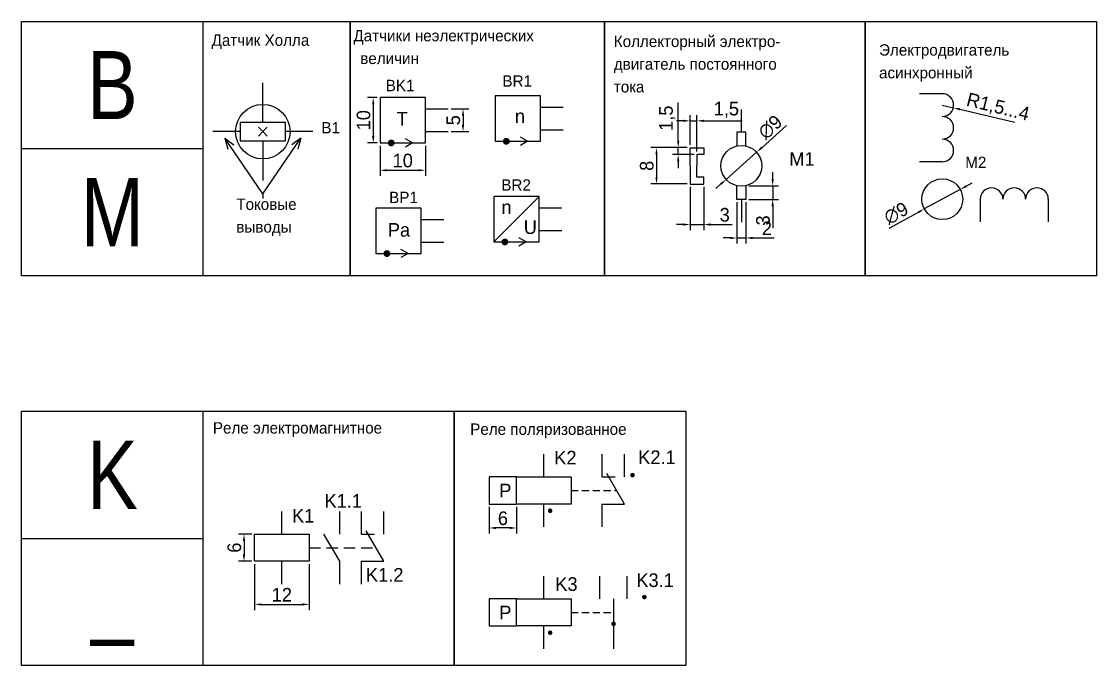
# Model space of a CAD drawing. Header units: millimetres. Extents: x 52 to 1332, y -528 to 1037.
# Drawn here: x 52.3 to 289, y -152.2 to -10.4 of the extents above; entities that cross this region are included whole.
import ezdxf

# ---------------------------------------------------------------- set-up
doc = ezdxf.new("R2010")
doc.units = ezdxf.units.MM
doc.linetypes.add('HIDDEN2', pattern=[4.7625, 3.175, -1.5875])
doc.styles.add('RR08', font='rr.shx', dxfattribs={"width": 0.8})
doc.styles.get("Standard").update_dxf_attribs({"font": 'standarteskd.shx', "height": 3})
doc.dimstyles.new('ISO-25', dxfattribs={"dimtxt": 2, "dimasz": 1.5, "dimexe": 1.25, "dimexo": 0.625, "dimtad": 1, "dimtxsty": 'Standard', "dimcen": 2.5, "dimadec": 0, "dimazin": 0, "dimtfac": 1, "dimtmove": 0, "dimatfit": 3, "dimfxl": 1, "dimarcsym": 0})

# ---------------------------------------------------------------- blocks, each defined once
blk = doc.blocks.new('SA9')
at = {"linetype": 'Continuous'}
for p, q in [((423.61, 563.14), (423.61, 558.14)), ((428.61, 558.14), (428.61, 563.14)), ((428.61, 552.14), (424.74, 558.84)), ((423.61, 558.14), (426.61, 558.14)), ((423.61, 552.14), (428.61, 552.14)), ((423.61, 552.14), (423.61, 547.14))]:
    blk.add_line(p, q, dxfattribs=at)
blk = doc.blocks.new('SA1')
at = {"linetype": 'Continuous'}
for p, q in [((315.87, 554.68), (321.87, 558.14)), ((310.87, 554.68), (315.87, 554.68)), ((321.87, 554.68), (326.87, 554.68))]:
    blk.add_line(p, q, dxfattribs=at)
blk = doc.blocks.new('K!')
at = {"color": 7, "linetype": 'Continuous'}
for p, q in [((74.36, 438.37), (74.36, 443.37)), ((68.36, 432.37), (68.36, 438.37)), ((68.36, 438.37), (74.36, 438.37)), ((74.36, 438.37), (80.36, 438.37)), ((80.36, 438.37), (80.36, 435.37)), ((80.36, 438.37), (80.36, 432.37)), ((80.36, 432.37), (68.36, 432.37)), ((74.36, 427.37), (74.36, 432.37))]:
    blk.add_line(p, q, dxfattribs=at)
at = {"color": 7, "linetype": 'HIDDEN2', "ltscale": 0.8}
blk.add_line((80.36, 435.37), (95.05, 435.37), dxfattribs=at)
at = {"linetype": 'Continuous', "rotation": 90}
blk.add_blockref('SA1', (641.77, 116.5), dxfattribs=at)
at = {"linetype": 'Continuous'}
blk.add_blockref('SA9', (-331.82, -119.77), dxfattribs=at)
blk = doc.blocks.new('*D195')
at = {"color": 0, "linetype": 'Continuous', "lineweight": -2, "transparency": 16777216}
for p, q in [((103.01, -123.25), (100.06, -123.25)), ((101.31, -124.75), (101.31, -127.75)), ((103.01, -129.25), (100.06, -129.25))]:
    blk.add_line(p, q, dxfattribs=at)
at = {"color": 0, "linetype": 'Continuous', "lineweight": -3, "transparency": 16777216}
for points in [[(101.06, -124.75), (101.56, -124.75), (101.31, -123.25)], [(101.06, -127.75), (101.56, -127.75), (101.31, -129.25)]]:
    blk.add_solid(points, dxfattribs=at)
at = {"layer": 'Defpoints', "color": 0, "linetype": 'Continuous', "lineweight": -3, "transparency": 16777216}
for p in [(103.64, -123.25), (101.31, -129.25), (103.64, -129.25)]:
    blk.add_point(p, dxfattribs=at)
at = {"color": 0, "linetype": 'Continuous', "transparency": 16777216, "insert": (99.19, -126.25), "char_height": 3, "attachment_point": 5, "rotation": 90}
blk.add_mtext('6', dxfattribs=at)
blk = doc.blocks.new('*D196')
at = {"color": 0, "linetype": 'Continuous', "lineweight": -2, "transparency": 16777216}
for p, q in [((103.64, -129.88), (103.64, -140)), ((115.64, -129.88), (115.64, -140)), ((105.14, -138.75), (114.14, -138.75))]:
    blk.add_line(p, q, dxfattribs=at)
at = {"color": 0, "linetype": 'Continuous', "lineweight": -3, "transparency": 16777216}
for points in [[(105.14, -138.5), (105.14, -139), (103.64, -138.75)], [(114.14, -138.5), (114.14, -139), (115.64, -138.75)]]:
    blk.add_solid(points, dxfattribs=at)
at = {"layer": 'Defpoints', "color": 0, "linetype": 'Continuous', "lineweight": -3, "transparency": 16777216}
for p in [(103.64, -129.25), (115.64, -129.25), (115.64, -138.75)]:
    blk.add_point(p, dxfattribs=at)
at = {"color": 0, "linetype": 'Continuous', "transparency": 16777216, "insert": (109.64, -136.63), "char_height": 3, "attachment_point": 5}
blk.add_mtext('12', dxfattribs=at)
blk = doc.blocks.new('K2')
at = {"color": 7, "linetype": 'Continuous'}
for p, q in [((149.35, 450.55), (149.35, 455.55)), ((137.35, 450.55), (137.35, 444.55)), ((143.35, 450.55), (137.35, 450.55)), ((143.35, 450.55), (149.35, 450.55)), ((143.35, 444.55), (143.35, 450.55)), ((149.35, 450.55), (155.35, 450.55)), ((155.35, 450.55), (155.35, 444.55)), ((155.35, 450.55), (155.35, 447.55)), ((137.35, 444.55), (143.35, 444.55)), ((155.35, 444.55), (143.35, 444.55)), ((149.35, 439.55), (149.35, 444.55))]:
    blk.add_line(p, q, dxfattribs=at)
at = {"color": 7, "linetype": 'HIDDEN2', "ltscale": 0.5}
blk.add_line((155.35, 447.55), (165.36, 447.55), dxfattribs=at)
at = {"color": 7, "linetype": 'Continuous', "const_width": 0.5}
for points in [[(168.62, 450.9, 1), (169.12, 450.9, 1)], [(150.5, 443.07, 1), (151, 443.07, 1)]]:
    blk.add_lwpolyline(points, format="xyb", close=True, dxfattribs=at)
at = {"linetype": 'Continuous'}
blk.add_blockref('SA9', (-261.52, -107.59), dxfattribs=at)
at = {"color": 7, "linetype": 'Continuous'}
blk.add_text('P', height=3, dxfattribs=at).set_placement((139.54, 446.02))
blk = doc.blocks.new('*D198')
at = {"color": 0, "linetype": 'Continuous', "lineweight": -2, "transparency": 16777216}
for p, q in [((155.3, -117.26), (155.3, -123.16)), ((161.3, -117.26), (161.3, -123.16)), ((159.8, -121.91), (156.8, -121.91))]:
    blk.add_line(p, q, dxfattribs=at)
at = {"color": 0, "linetype": 'Continuous', "lineweight": -3, "transparency": 16777216}
for points in [[(156.8, -121.66), (156.8, -122.16), (155.3, -121.91)], [(159.8, -121.66), (159.8, -122.16), (161.3, -121.91)]]:
    blk.add_solid(points, dxfattribs=at)
at = {"layer": 'Defpoints', "color": 0, "linetype": 'Continuous', "lineweight": -3, "transparency": 16777216}
for p in [(155.3, -116.63), (161.3, -116.63), (155.3, -121.91)]:
    blk.add_point(p, dxfattribs=at)
at = {"color": 0, "linetype": 'Continuous', "transparency": 16777216, "insert": (158.3, -119.79), "char_height": 3, "attachment_point": 5}
blk.add_mtext('6', dxfattribs=at)
blk = doc.blocks.new('K3')
at = {"color": 7, "linetype": 'Continuous'}
for p, q in [((149.35, 428.49), (149.35, 433.49)), ((143.35, 428.49), (137.35, 428.49)), ((137.35, 428.49), (137.35, 422.49)), ((143.35, 422.49), (143.35, 428.49)), ((143.35, 428.49), (149.35, 428.49)), ((149.35, 428.49), (155.35, 428.49)), ((155.35, 428.49), (155.35, 425.49)), ((155.35, 428.49), (155.35, 422.49)), ((137.35, 422.49), (143.35, 422.49)), ((155.35, 422.49), (143.35, 422.49)), ((149.35, 417.49), (149.35, 422.49))]:
    blk.add_line(p, q, dxfattribs=at)
at = {"linetype": 'Continuous'}
for p, q in [((161.71, 428.49), (161.71, 433.49)), ((167.71, 428.49), (167.71, 433.49)), ((164.71, 428.49), (164.71, 417.49))]:
    blk.add_line(p, q, dxfattribs=at)
at = {"color": 7, "linetype": 'HIDDEN2', "ltscale": 0.5}
blk.add_line((155.35, 425.49), (164.71, 425.49), dxfattribs=at)
at = {"color": 7, "linetype": 'Continuous', "const_width": 0.5}
for points in [[(171.23, 428.84, 1), (171.73, 428.84, 1)], [(150.5, 421.01, 1), (151, 421.01, 1)], [(164.46, 422.95, 1), (164.96, 422.95, 1)]]:
    blk.add_lwpolyline(points, format="xyb", close=True, dxfattribs=at)
at = {"color": 7, "linetype": 'Continuous'}
blk.add_text('P', height=3, dxfattribs=at).set_placement((139.54, 423.95))
blk = doc.blocks.new('M1')
at = {"color": 7, "linetype": 'Continuous'}
for p, q in [((619.44, 440.22), (619.44, 445.22)), ((618.44, 440.22), (618.44, 437.22)), ((620.44, 440.22), (618.44, 440.22)), ((620.44, 437.22), (620.44, 440.22)), ((608.15, 432.83), (608.15, 436.83)), ((608.15, 436.83), (611.15, 436.83)), ((611.15, 436.83), (611.15, 435.33)), ((611.15, 435.33), (609.65, 435.33)), ((609.65, 435.33), (609.65, 432.83)), ((608.15, 432.83), (608.15, 428.83)), ((609.65, 430.33), (609.65, 432.83)), ((608.15, 428.83), (611.15, 428.83)), ((611.15, 430.33), (609.65, 430.33)), ((611.15, 428.83), (611.15, 430.33)), ((618.44, 425.45), (618.44, 428.45)), ((620.44, 428.45), (620.44, 425.45)), ((620.44, 425.45), (618.44, 425.45)), ((619.44, 425.45), (619.44, 420.45))]:
    blk.add_line(p, q, dxfattribs=at)
blk.add_circle((619.44, 432.83), 4.5, dxfattribs=at)
blk = doc.blocks.new('*D244')
at = {"color": 0, "linetype": 'Continuous', "lineweight": -2, "transparency": 16777216}
for p, q in [((217.69, -45.05), (217.69, -43.55)), ((212.42, -46.55), (218.94, -46.55)), ((217.69, -46.55), (217.69, -49.55)), ((212.42, -49.55), (218.94, -49.55)), ((217.69, -51.05), (217.69, -55.8))]:
    blk.add_line(p, q, dxfattribs=at)
at = {"color": 0, "linetype": 'Continuous', "lineweight": -3, "transparency": 16777216}
for points in [[(217.44, -45.05), (217.94, -45.05), (217.69, -46.55)], [(217.44, -51.05), (217.94, -51.05), (217.69, -49.55)]]:
    blk.add_solid(points, dxfattribs=at)
at = {"layer": 'Defpoints', "color": 0, "linetype": 'Continuous', "lineweight": -3, "transparency": 16777216}
for p in [(211.79, -46.55), (211.79, -49.55), (217.69, -49.55)]:
    blk.add_point(p, dxfattribs=at)
at = {"color": 0, "linetype": 'Continuous', "transparency": 16777216, "insert": (215.57, -54.17), "char_height": 3, "attachment_point": 5, "rotation": 90}
blk.add_mtext('3', dxfattribs=at)
blk = doc.blocks.new('*D245')
at = {"color": 0, "linetype": 'Continuous', "lineweight": -2, "transparency": 16777216}
for p, q in [((209.79, -50.17), (209.79, -59.3)), ((211.79, -50.17), (211.79, -59.3)), ((208.29, -58.05), (206.79, -58.05)), ((209.79, -58.05), (211.79, -58.05)), ((213.29, -58.05), (218.04, -58.05))]:
    blk.add_line(p, q, dxfattribs=at)
at = {"color": 0, "linetype": 'Continuous', "lineweight": -3, "transparency": 16777216}
for points in [[(208.29, -57.8), (208.29, -58.3), (209.79, -58.05)], [(213.29, -57.8), (213.29, -58.3), (211.79, -58.05)]]:
    blk.add_solid(points, dxfattribs=at)
at = {"layer": 'Defpoints', "color": 0, "linetype": 'Continuous', "lineweight": -3, "transparency": 16777216}
for p in [(209.79, -49.55), (211.79, -49.55), (211.79, -58.05)]:
    blk.add_point(p, dxfattribs=at)
at = {"color": 0, "linetype": 'Continuous', "transparency": 16777216, "insert": (216.42, -55.92), "char_height": 3, "attachment_point": 5}
blk.add_mtext('2', dxfattribs=at)
blk = doc.blocks.new('*D246')
at = {"color": 0, "linetype": 'Continuous', "lineweight": -2, "transparency": 16777216}
for p, q in [((199.51, -46.78), (199.51, -56.34)), ((202.51, -46.78), (202.51, -56.34)), ((198.01, -55.09), (196.51, -55.09)), ((199.51, -55.09), (202.51, -55.09)), ((204.01, -55.09), (208.76, -55.09))]:
    blk.add_line(p, q, dxfattribs=at)
at = {"color": 0, "linetype": 'Continuous', "lineweight": -3, "transparency": 16777216}
for points in [[(198.01, -54.84), (198.01, -55.34), (199.51, -55.09)], [(204.01, -54.84), (204.01, -55.34), (202.51, -55.09)]]:
    blk.add_solid(points, dxfattribs=at)
at = {"layer": 'Defpoints', "color": 0, "linetype": 'Continuous', "lineweight": -3, "transparency": 16777216}
for p in [(199.51, -46.16), (202.51, -46.16), (202.51, -55.09)]:
    blk.add_point(p, dxfattribs=at)
at = {"color": 0, "linetype": 'Continuous', "transparency": 16777216, "insert": (207.13, -52.96), "char_height": 3, "attachment_point": 5}
blk.add_mtext('3', dxfattribs=at)
blk = doc.blocks.new('*D247')
at = {"color": 0, "linetype": 'Continuous', "lineweight": -2, "transparency": 16777216}
for p, q in [((196.89, -36.66), (196.89, -28.19)), ((198.88, -38.16), (195.64, -38.16)), ((200.38, -39.66), (195.64, -39.66)), ((196.89, -39.66), (196.89, -38.16)), ((196.89, -41.16), (196.89, -42.66))]:
    blk.add_line(p, q, dxfattribs=at)
at = {"color": 0, "linetype": 'Continuous', "lineweight": -3, "transparency": 16777216}
for points in [[(196.64, -36.66), (197.14, -36.66), (196.89, -38.16)], [(196.64, -41.16), (197.14, -41.16), (196.89, -39.66)]]:
    blk.add_solid(points, dxfattribs=at)
at = {"layer": 'Defpoints', "color": 0, "linetype": 'Continuous', "lineweight": -3, "transparency": 16777216}
for p in [(196.89, -38.16), (199.51, -38.16), (201.01, -39.66)]:
    blk.add_point(p, dxfattribs=at)
at = {"color": 0, "linetype": 'Continuous', "transparency": 16777216, "insert": (194.48, -31.68), "char_height": 3, "attachment_point": 5, "rotation": 90}
blk.add_mtext('1,5', dxfattribs=at)
blk = doc.blocks.new('*D248')
at = {"color": 0, "linetype": 'Continuous', "lineweight": -2, "transparency": 16777216}
for p, q in [((198.88, -38.16), (190.86, -38.16)), ((192.11, -39.66), (192.11, -44.66)), ((198.88, -46.16), (190.86, -46.16))]:
    blk.add_line(p, q, dxfattribs=at)
at = {"color": 0, "linetype": 'Continuous', "lineweight": -3, "transparency": 16777216}
for points in [[(191.86, -39.66), (192.36, -39.66), (192.11, -38.16)], [(191.86, -44.66), (192.36, -44.66), (192.11, -46.16)]]:
    blk.add_solid(points, dxfattribs=at)
at = {"layer": 'Defpoints', "color": 0, "linetype": 'Continuous', "lineweight": -3, "transparency": 16777216}
for p in [(199.51, -38.16), (192.11, -46.16), (199.51, -46.16)]:
    blk.add_point(p, dxfattribs=at)
at = {"color": 0, "linetype": 'Continuous', "transparency": 16777216, "insert": (189.98, -42.16), "char_height": 3, "attachment_point": 5, "rotation": 90}
blk.add_mtext('8', dxfattribs=at)
blk = doc.blocks.new('*D249')
at = {"color": 0, "linetype": 'Continuous', "lineweight": -2, "transparency": 16777216}
for p, q in [((198.01, -32.25), (196.51, -32.25)), ((199.51, -37.53), (199.51, -31)), ((199.51, -32.25), (201.01, -32.25)), ((201.01, -39.03), (201.01, -31)), ((202.51, -32.25), (210.97, -32.25))]:
    blk.add_line(p, q, dxfattribs=at)
at = {"color": 0, "linetype": 'Continuous', "lineweight": -3, "transparency": 16777216}
for points in [[(198.01, -32), (198.01, -32.5), (199.51, -32.25)], [(202.51, -32), (202.51, -32.5), (201.01, -32.25)]]:
    blk.add_solid(points, dxfattribs=at)
at = {"layer": 'Defpoints', "color": 0, "linetype": 'Continuous', "lineweight": -3, "transparency": 16777216}
for p in [(201.01, -32.25), (199.51, -38.16), (201.01, -39.66)]:
    blk.add_point(p, dxfattribs=at)
at = {"color": 0, "linetype": 'Continuous', "transparency": 16777216, "insert": (207.49, -29.84), "char_height": 3, "attachment_point": 5}
blk.add_mtext('1,5', dxfattribs=at)
blk = doc.blocks.new('*D250')
at = {"color": 0, "linetype": 'Continuous', "lineweight": -2, "transparency": 16777216}
for p, q in [((220.74, -33.3), (215.28, -38.17)), ((207.43, -45.15), (214.15, -39.17)), ((206.31, -46.15), (205.19, -47.15))]:
    blk.add_line(p, q, dxfattribs=at)
at = {"color": 0, "linetype": 'Continuous', "lineweight": -3, "transparency": 16777216}
for points in [[(215.11, -37.98), (215.44, -38.35), (214.15, -39.17)], [(206.15, -45.96), (206.48, -46.33), (207.43, -45.15)]]:
    blk.add_solid(points, dxfattribs=at)
at = {"layer": 'Defpoints', "color": 0, "linetype": 'Continuous', "lineweight": -3, "transparency": 16777216}
for p in [(214.15, -39.17), (207.43, -45.15)]:
    blk.add_point(p, dxfattribs=at)
at = {"color": 0, "linetype": 'Continuous', "transparency": 16777216, "insert": (217.16, -33.65), "char_height": 3, "attachment_point": 5, "rotation": 41.685}
blk.add_mtext('∅9', dxfattribs=at)
blk = doc.blocks.new('M2')
at = {"linetype": 'Continuous'}
for p, q in [((99.62, 399.28), (94.62, 399.28)), ((99.62, 384.28), (94.62, 384.28)), ((107.96, 376.06), (107.96, 371.06)), ((122.96, 376.06), (122.96, 371.06))]:
    blk.add_line(p, q, dxfattribs=at)
at = {"color": 7, "linetype": 'Continuous'}
blk.add_circle((99.62, 376.06), 4.5, dxfattribs=at)
at = {"linetype": 'Continuous'}
for centre, start, end in [((99.62, 396.78), 270, 90), ((99.62, 391.78), 270, 90), ((99.62, 386.78), 270, 90), ((110.46, 376.06), 0, 180), ((115.46, 376.06), 0, 180), ((120.46, 376.06), 0, 180)]:
    blk.add_arc(centre, 2.5, start, end, dxfattribs=at)
blk = doc.blocks.new('*D252')
at = {"color": 0, "linetype": 'Continuous', "lineweight": -2, "transparency": 16777216}
for p, q in [((260.3, -46.64), (261.62, -45.92)), ((258.98, -47.36), (251.07, -51.65)), ((243.32, -55.87), (249.76, -52.37))]:
    blk.add_line(p, q, dxfattribs=at)
at = {"color": 0, "linetype": 'Continuous', "lineweight": -3, "transparency": 16777216}
for points in [[(260.18, -46.42), (260.42, -46.86), (258.98, -47.36)], [(249.64, -52.15), (249.88, -52.59), (251.07, -51.65)]]:
    blk.add_solid(points, dxfattribs=at)
at = {"layer": 'Defpoints', "color": 0, "linetype": 'Continuous', "lineweight": -3, "transparency": 16777216}
for p in [(258.98, -47.36), (251.07, -51.65)]:
    blk.add_point(p, dxfattribs=at)
at = {"color": 0, "linetype": 'Continuous', "transparency": 16777216, "insert": (244.87, -52.61), "char_height": 3, "attachment_point": 5, "rotation": 28.5182}
blk.add_mtext('∅9', dxfattribs=at)
blk = doc.blocks.new('В1')
at = {"color": 7, "linetype": 'Continuous'}
for p, q in [((344.04, 374.16), (344.04, 382.89)), ((344.04, 372.16), (343.06, 373.13)), ((343.06, 371.18), (344.04, 372.16)), ((344.04, 372.16), (345.02, 373.13)), ((345.02, 371.18), (344.04, 372.16)), ((344.04, 370.16), (344.04, 361.42))]:
    blk.add_line(p, q, dxfattribs=at)
at = {"linetype": 'Continuous'}
for p, q in [((339.04, 374.16), (339.04, 370.16)), ((344.04, 374.16), (339.04, 374.16)), ((349.04, 374.16), (344.04, 374.16)), ((349.04, 370.16), (349.04, 374.16)), ((339.04, 372.16), (333.04, 372.16)), ((355.04, 372.16), (349.04, 372.16)), ((339.04, 370.16), (349.04, 370.16))]:
    blk.add_line(p, q, dxfattribs=at)
blk.add_circle((344.04, 372.16), 6, dxfattribs=at)
blk = doc.blocks.new('BK1')
at = {"color": 7, "linetype": 'Continuous'}
for p, q in [((147, 277.67), (152, 277.67)), ((147, 272.67), (152, 272.67)), ((144.14, 270.17), (142.57, 271.08)), ((144.14, 270.17), (142.57, 269.27))]:
    blk.add_line(p, q, dxfattribs=at)
blk.add_lwpolyline([(137, 270.17), (147, 270.17), (147, 280.17), (137, 280.17)], close=True, dxfattribs=at)
at = {"color": 7, "linetype": 'Continuous', "const_width": 0.75}
blk.add_lwpolyline([(139.09, 270.17, 1), (139.84, 270.17, 1)], format="xyb", close=True, dxfattribs=at)
at = {"color": 7, "linetype": 'Continuous'}
blk.add_text('T', height=3, dxfattribs=at).set_placement((140.62, 273.99))
blk = doc.blocks.new('*D317')
at = {"color": 0, "linetype": 'Continuous', "lineweight": -2, "transparency": 16777216}
for p, q in [((131.25, -37.74), (131.25, -44.39)), ((141.25, -37.74), (141.25, -44.39)), ((132.75, -43.14), (139.75, -43.14))]:
    blk.add_line(p, q, dxfattribs=at)
at = {"color": 0, "linetype": 'Continuous', "lineweight": -3, "transparency": 16777216}
for points in [[(132.75, -42.89), (132.75, -43.39), (131.25, -43.14)], [(139.75, -42.89), (139.75, -43.39), (141.25, -43.14)]]:
    blk.add_solid(points, dxfattribs=at)
at = {"layer": 'Defpoints', "color": 0, "linetype": 'Continuous', "lineweight": -3, "transparency": 16777216}
for p in [(131.25, -37.12), (141.25, -37.12), (141.25, -43.14)]:
    blk.add_point(p, dxfattribs=at)
at = {"color": 0, "linetype": 'Continuous', "transparency": 16777216, "insert": (136.25, -41.01), "char_height": 3, "attachment_point": 5}
blk.add_mtext('10', dxfattribs=at)
blk = doc.blocks.new('*D318')
at = {"color": 0, "linetype": 'Continuous', "lineweight": -2, "transparency": 16777216}
for p, q in [((130.63, -27.12), (128.5, -27.12)), ((129.75, -28.62), (129.75, -35.62)), ((130.63, -37.12), (128.5, -37.12))]:
    blk.add_line(p, q, dxfattribs=at)
at = {"color": 0, "linetype": 'Continuous', "lineweight": -3, "transparency": 16777216}
for points in [[(129.5, -28.62), (130, -28.62), (129.75, -27.12)], [(129.5, -35.62), (130, -35.62), (129.75, -37.12)]]:
    blk.add_solid(points, dxfattribs=at)
at = {"layer": 'Defpoints', "color": 0, "linetype": 'Continuous', "lineweight": -3, "transparency": 16777216}
for p in [(131.25, -27.12), (129.75, -37.12), (131.25, -37.12)]:
    blk.add_point(p, dxfattribs=at)
at = {"color": 0, "linetype": 'Continuous', "transparency": 16777216, "insert": (127.63, -32.12), "char_height": 3, "attachment_point": 5, "rotation": 90}
blk.add_mtext('10', dxfattribs=at)
blk = doc.blocks.new('*D319')
at = {"color": 0, "linetype": 'Continuous', "lineweight": -2, "transparency": 16777216}
for p, q in [((146.88, -29.62), (150.77, -29.62)), ((149.52, -31.12), (149.52, -33.12)), ((146.88, -34.62), (150.77, -34.62))]:
    blk.add_line(p, q, dxfattribs=at)
at = {"color": 0, "linetype": 'Continuous', "lineweight": -3, "transparency": 16777216}
for points in [[(149.27, -31.12), (149.77, -31.12), (149.52, -29.62)], [(149.27, -33.12), (149.77, -33.12), (149.52, -34.62)]]:
    blk.add_solid(points, dxfattribs=at)
at = {"layer": 'Defpoints', "color": 0, "linetype": 'Continuous', "lineweight": -3, "transparency": 16777216}
for p in [(146.25, -29.62), (146.25, -34.62), (149.52, -34.62)]:
    blk.add_point(p, dxfattribs=at)
at = {"color": 0, "linetype": 'Continuous', "transparency": 16777216, "insert": (147.39, -32.12), "char_height": 3, "attachment_point": 5, "rotation": 90}
blk.add_mtext('5', dxfattribs=at)
blk = doc.blocks.new('BP1')
at = {"color": 7, "linetype": 'Continuous'}
for p, q in [((147, 258.19), (152, 258.19)), ((144.14, 250.69), (142.57, 251.6)), ((147, 253.19), (152, 253.19)), ((144.14, 250.69), (142.57, 249.79))]:
    blk.add_line(p, q, dxfattribs=at)
blk.add_lwpolyline([(137, 250.69), (147, 250.69), (147, 260.69), (137, 260.69)], close=True, dxfattribs=at)
at = {"color": 7, "linetype": 'Continuous', "const_width": 0.75}
blk.add_lwpolyline([(139.09, 250.69, 1), (139.84, 250.69, 1)], format="xyb", close=True, dxfattribs=at)
at = {"color": 7, "linetype": 'Continuous'}
blk.add_text('Pa', height=3, dxfattribs=at).set_placement((139.67, 254.41))
blk = doc.blocks.new('BR1')
at = {"color": 7, "linetype": 'Continuous'}
for p, q in [((170.66, 277.67), (175.66, 277.67)), ((170.66, 272.67), (175.66, 272.67)), ((167.8, 270.17), (166.23, 271.08)), ((167.8, 270.17), (166.23, 269.27))]:
    blk.add_line(p, q, dxfattribs=at)
blk.add_lwpolyline([(160.66, 270.17), (170.66, 270.17), (170.66, 280.17), (160.66, 280.17)], close=True, dxfattribs=at)
at = {"color": 7, "linetype": 'Continuous', "const_width": 0.75}
blk.add_lwpolyline([(162.75, 270.17, 1), (163.5, 270.17, 1)], format="xyb", close=True, dxfattribs=at)
at = {"color": 7, "linetype": 'Continuous'}
blk.add_text('n', height=3, dxfattribs=at).set_placement((165.01, 274.2))
blk = doc.blocks.new('BR2')
at = {"color": 7, "linetype": 'Continuous'}
for p, q in [((171.09, 260.69), (161.09, 250.69)), ((171.09, 258.19), (176.09, 258.19)), ((168.23, 250.69), (166.66, 251.6)), ((171.09, 253.19), (176.09, 253.19)), ((168.23, 250.69), (166.66, 249.79))]:
    blk.add_line(p, q, dxfattribs=at)
blk.add_lwpolyline([(161.09, 250.69), (171.09, 250.69), (171.09, 260.69), (161.09, 260.69)], close=True, dxfattribs=at)
at = {"color": 7, "linetype": 'Continuous', "const_width": 0.75}
blk.add_lwpolyline([(163.18, 250.69, 1), (163.93, 250.69, 1)], format="xyb", close=True, dxfattribs=at)
at = {"color": 7, "linetype": 'Continuous'}
for s, p in [('n', (162.79, 256.85)), ('U', (167.71, 252.45))]:
    blk.add_text(s, height=3, dxfattribs=at).set_placement(p)

msp = doc.modelspace()

# ---------------------------------------------------------------- linework, layer by layer
at = {"color": 7, "linetype": 'Continuous'}
for p, q in [((255.029, -28.786), (257.459, -29.373)), ((270.973, -32.636), (258.917, -29.725)), ((97.097, -36.095), (99.064, -37.547)), ((97.097, -36.095), (97.73, -38.456)), ((105.447, -48.343), (97.097, -36.095)), ((105.447, -48.343), (113.796, -36.095)), ((113.796, -36.095), (111.83, -37.547)), ((113.796, -36.095), (113.164, -38.456)), ((105.447, -48.343), (105.447, -49.348))]:
    msp.add_line(p, q, dxfattribs=at)
at = {"color": 7, "linetype": 'Continuous', "lineweight": -3}
for points in [[(92.326, -66.366), (52.326, -66.366), (52.326, -10.374), (92.326, -10.374)], [(52.326, -38.37), (92.326, -38.37)], [(92.326, -152.2), (52.326, -152.2), (52.326, -96.208), (92.326, -96.208)], [(52.326, -124.204), (92.326, -124.204)]]:
    msp.add_lwpolyline(points, dxfattribs=at)
at = {"color": 7, "linetype": 'Continuous'}
for points in [[(92.326, -10.374), (124.653, -10.374), (124.653, -66.366), (92.326, -66.366)], [(124.653, -10.374), (180.644, -10.374), (180.644, -66.366), (124.653, -66.366)], [(180.644, -10.374), (238.047, -10.374), (238.047, -66.366), (180.644, -66.366)], [(238.047, -10.374), (288.975, -10.374), (288.975, -66.366), (238.047, -66.366)], [(147.608, -96.208), (198.537, -96.208), (198.537, -152.2), (147.608, -152.2)]]:
    msp.add_lwpolyline(points, close=True, dxfattribs=at)
at = {"linetype": 'Continuous'}
msp.add_lwpolyline([(92.326, -96.208), (147.608, -96.208), (147.608, -152.2), (92.326, -152.2)], close=True, dxfattribs=at)
at = {"color": 7, "linetype": 'Continuous'}
msp.add_solid([(258.976, -29.482), (258.859, -29.968), (257.459, -29.373)], dxfattribs=at)

# ---------------------------------------------------------------- block references
for name, p in [('В1', (-238.591, -406.795)), ('BK1', (-5.745, -307.288)), ('BR1', (-4.071, -306.929)), ('M2', (155.411, -425.568)), ('M1', (-408.649, -474.992)), ('BR2', (-4.818, -309.617)), ('BP1', (-6.702, -312.174)), ('K2', (17.958, -561.187)), ('K!', (35.281, -561.624)), ('K3', (17.958, -565.983))]:
    msp.add_blockref(name, p, dxfattribs=at)

# ---------------------------------------------------------------- texts
for s, height, p in [('Датчик Холла', 2.5, (94.178, -15.731)), ('Датчики неэлектрических', 2.5, (125.396, -14.745)), ('Коллекторный электро-', 2.5, (182.72, -15.998)), ('Электродвигатель', 2.5, (241.105, -17.899)), ('величин', 2.5, (126.903, -19.745)), ('двигатель постоянного', 2.5, (182.72, -20.998)), ('асинхронный', 2.5, (241.105, -22.899)), ('BK1', 2.5, (132.515, -25.72)), ('BR1', 2.5, (158.199, -24.741)), ('тока', 2.5, (182.72, -25.998)), ('В1', 2.5, (118.346, -35.018)), ('M1', 3, (221.347, -42.156)), ('M2', 2.5, (260.086, -42.647)), ('BR2', 2.5, (157.954, -47.627)), ('Токовые', 2.5, (99.627, -51.862)), ('BP1', 2.5, (133.265, -50.366)), ('выводы', 2.5, (99.627, -56.862)), ('Реле электромагнитное', 2.5, (94.461, -101.117)), ('Реле поляризованное', 2.5, (151.105, -101.401)), ('K2', 3, (169.603, -107.932)), ('K2.1', 3, (188.09, -107.837)), ('K1.1', 3, (119.035, -117.443)), ('K1', 3, (111.885, -120.728)), ('K1.2', 3, (128.155, -133.732)), ('K3.1', 3, (187.681, -134.915)), ('K3', 3, (169.836, -135.762))]:
    msp.add_text(s, height=height, dxfattribs=at).set_placement(p)
at = {"color": 7, "linetype": 'Continuous', "lineweight": -3, "char_height": 15, "width": 40, "attachment_point": 5, "style": 'RR08'}
for s, insert in [('{\\fArial|b0|i0|c0|p34;B}', (72.326, -24.372)), ('{\\fArial|b0|i0|c0|p34;M}', (72.326, -52.368)), ('{\\fArial|b0|i0|c0|p34;K}', (72.326, -110.206)), ('{\\fArial|b0|i0|c0|p34;_}', (72.326, -138.202))]:
    msp.add_mtext(s, dxfattribs=dict(at, insert=insert))
at = {"color": 7, "linetype": 'Continuous', "insert": (267.259, -29.381), "char_height": 3, "attachment_point": 5, "rotation": 346}
msp.add_mtext('{\\Fstandarteskd.shx;R1,5...4}', dxfattribs=at)

# ---------------------------------------------------------------- dimensions: what is measured, and where the dimension line sits
at = {"color": 7, "linetype": 'Continuous'}
for base, p1, p2, picture, middle in [((129.752, -37.117), (131.25, -27.117), (131.25, -37.117), '*D318', (127.627, -32.117)), ((196.891, -38.158), (201.006, -39.658), (199.506, -38.158), '*D247', (194.48, -31.676)), ((149.52, -34.617), (146.25, -29.617), (146.25, -34.617), '*D319', (147.395, -32.117)), ((192.108, -46.158), (199.506, -38.158), (199.506, -46.158), '*D248', (189.983, -42.158)), ((217.69, -49.545), (211.794, -46.545), (211.794, -49.545), '*D244', (215.565, -54.17)), ((101.312, -129.251), (103.639, -123.251), (103.639, -129.251), '*D195', (99.187, -126.251))]:
    dim = msp.add_linear_dim(base=base, p1=p1, p2=p2, angle=90, dimstyle='ISO-25', dxfattribs=at)
    dim.commit()
    dim.dimension.update_dxf_attribs({"geometry": picture, "text_midpoint": middle})
for base, p1, p2, picture, middle in [((201.006, -32.253), (199.506, -38.158), (201.006, -39.658), '*D249', (207.488, -29.842)), ((141.25, -43.139), (131.25, -37.117), (141.25, -37.117), '*D317', (136.25, -41.014)), ((202.506, -55.09), (199.506, -46.158), (202.506, -46.158), '*D246', (207.131, -52.965)), ((211.794, -58.048), (209.794, -49.545), (211.794, -49.545), '*D245', (216.419, -55.923)), ((155.304, -121.913), (161.304, -116.633), (155.304, -116.633), '*D198', (158.304, -119.788)), ((115.639, -138.752), (103.639, -129.251), (115.639, -129.251), '*D196', (109.639, -136.627))]:
    dim = msp.add_linear_dim(base=base, p1=p1, p2=p2, dimstyle='ISO-25', dxfattribs=at)
    dim.commit()
    dim.dimension.update_dxf_attribs({"geometry": picture, "text_midpoint": middle})
for p1, p2, picture, middle in [((207.433, -45.15), (214.155, -39.165), '*D250', (217.156, -33.647)), ((258.983, -47.357), (251.075, -51.654), '*D252', (244.867, -52.609))]:
    dim = msp.add_diameter_dim_2p(p1=p1, p2=p2, dimstyle='ISO-25', dxfattribs=at)
    dim.commit()
    dim.dimension.update_dxf_attribs({"geometry": picture, "text_midpoint": middle})

doc.saveas('drawing.dxf')
